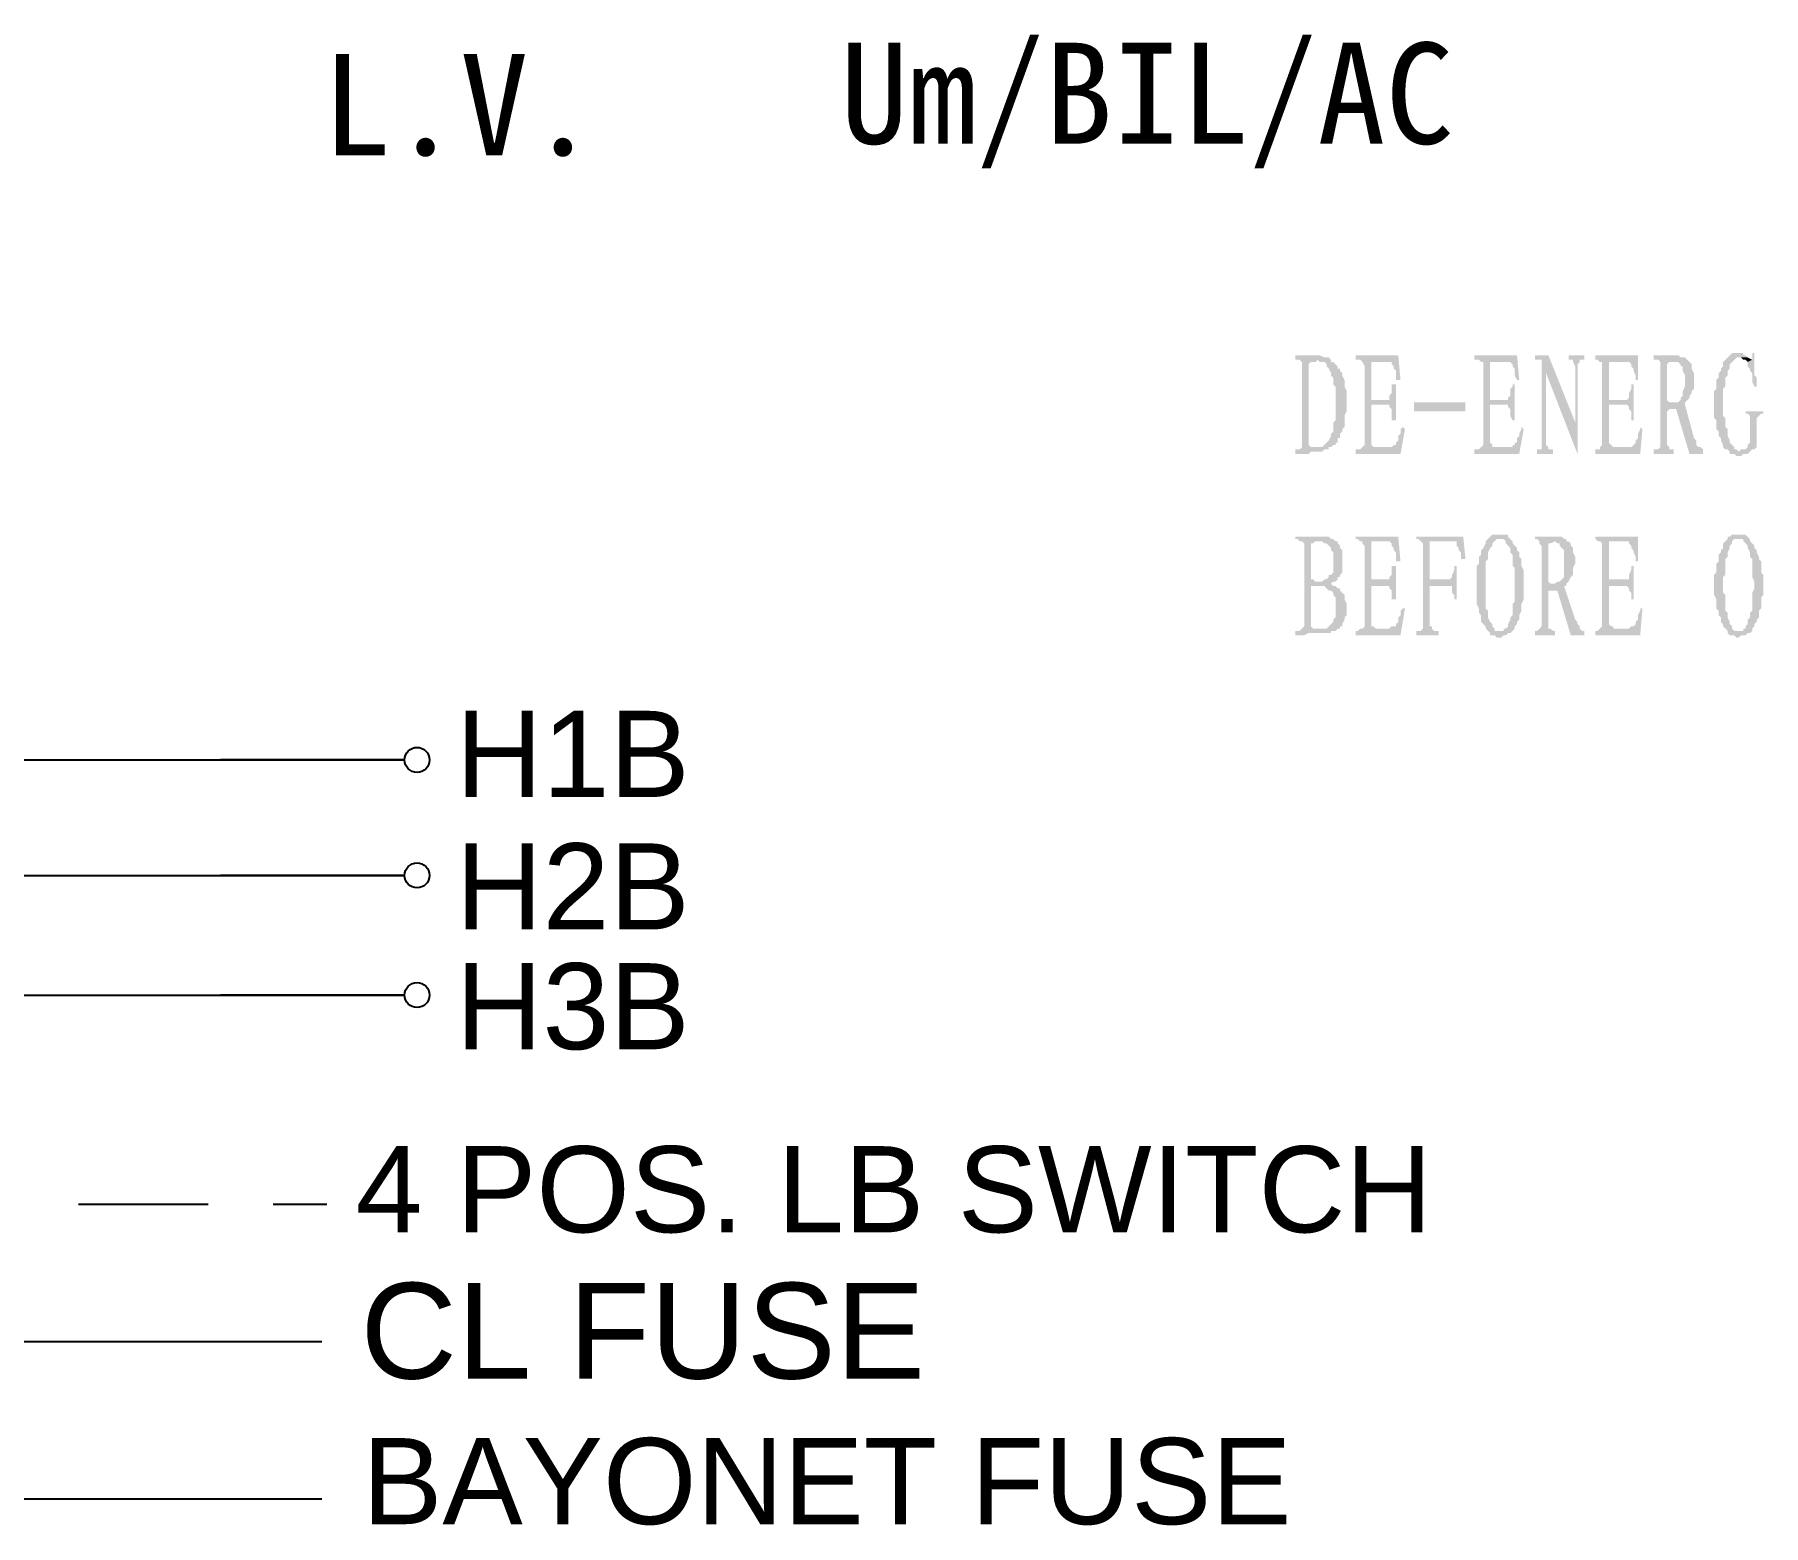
# Model space of a CAD drawing. Header units: millimetres. Extents: x 236326 to 245858, y -181683 to -175236.
# Drawn here: x 245750.83 to 245794.18, y -181303.84 to -181266.47 of the extents above; entities that cross this region are included whole.
import ezdxf
from ezdxf.enums import TextEntityAlignment as Align

# ---------------------------------------------------------------- set-up
doc = ezdxf.new("R2010")
doc.units = ezdxf.units.MM
doc.header["$LTSCALE"] = 13
doc.linetypes.add('DASHED', pattern=[0.75, 0.5, -0.25])
doc.layers.add('2', color=3, linetype='Continuous')
doc.layers.add('4虚线层', color=6, linetype='DASHED')
doc.layers.add('标注、文本', color=3, linetype='Continuous', lineweight=25)
doc.styles.add('Note Text (ANSI)', font='arial.ttf')
doc.styles.add('PDF FangSong', font='simfang.ttf')

msp = doc.modelspace()

# ---------------------------------------------------------------- hatches: boundary and pattern name
at = {"layer": '2', "linetype": 'Continuous', "transparency": 33554559}
for points in [[(245782.942, -181274.505), (245782.436, -181274.505), (245782.436, -181274.618), (245782.493, -181274.618), (245782.549, -181274.618), (245782.605, -181274.674), (245782.605, -181274.73), (245782.605, -181276.752), (245782.605, -181276.808), (245782.549, -181276.864), (245782.436, -181276.864), (245782.436, -181276.977), (245782.549, -181276.977), (245782.605, -181276.977), (245782.717, -181276.977), (245782.773, -181276.977), (245782.83, -181276.92), (245782.886, -181276.92), (245782.998, -181276.92), (245783.054, -181276.92), (245783.11, -181276.92), (245783.167, -181276.864), (245783.223, -181276.864), (245783.279, -181276.864), (245782.998, -181276.808), (245782.942, -181276.808), (245782.886, -181276.808), (245782.83, -181276.808), (245782.773, -181276.752), (245782.773, -181274.73), (245782.83, -181274.674), (245782.886, -181274.674), (245782.942, -181274.674), (245782.998, -181274.618), (245783.335, -181274.618), (245783.279, -181274.561), (245783.223, -181274.561), (245783.167, -181274.561), (245783.054, -181274.505), (245782.998, -181274.505)], [(245783.335, -181274.618), (245782.998, -181274.618), (245783.054, -181274.674), (245783.11, -181274.674), (245783.167, -181274.674), (245783.223, -181274.73), (245783.223, -181274.786), (245783.279, -181274.842), (245783.335, -181274.955), (245783.335, -181275.011), (245783.391, -181275.067), (245783.391, -181275.123), (245783.391, -181275.179), (245783.391, -181275.235), (245783.447, -181275.292), (245783.447, -181275.404), (245783.447, -181275.46), (245783.447, -181275.572), (245783.447, -181275.629), (245783.447, -181275.741), (245783.447, -181275.797), (245783.447, -181275.909), (245783.447, -181275.966), (245783.447, -181276.078), (245783.447, -181276.134), (245783.391, -181276.19), (245783.391, -181276.303), (245783.391, -181276.359), (245783.391, -181276.415), (245783.335, -181276.471), (245783.335, -181276.527), (245783.279, -181276.64), (245783.223, -181276.696), (245783.167, -181276.752), (245783.11, -181276.808), (245783.054, -181276.808), (245782.998, -181276.808), (245783.279, -181276.864), (245783.279, -181276.808), (245783.335, -181276.808), (245783.391, -181276.752), (245783.447, -181276.752), (245783.447, -181276.696), (245783.504, -181276.696), (245783.504, -181276.64), (245783.504, -181276.583), (245783.56, -181276.583), (245783.56, -181276.527), (245783.56, -181276.471), (245783.616, -181276.415), (245783.616, -181276.359), (245783.672, -181276.303), (245783.672, -181276.246), (245783.672, -181276.134), (245783.672, -181276.078), (245783.672, -181276.022), (245783.728, -181275.909), (245783.728, -181275.853), (245783.728, -181275.741), (245783.728, -181275.685), (245783.728, -181275.629), (245783.728, -181275.572), (245783.728, -181275.46), (245783.728, -181275.404), (245783.672, -181275.292), (245783.672, -181275.235), (245783.672, -181275.179), (245783.672, -181275.123), (245783.616, -181275.011), (245783.616, -181274.955), (245783.56, -181274.898), (245783.56, -181274.842), (245783.504, -181274.842), (245783.504, -181274.786), (245783.447, -181274.73), (245783.391, -181274.674), (245783.335, -181274.674)], [(245785.02, -181274.505), (245783.953, -181274.505), (245783.953, -181274.618), (245784.009, -181274.618), (245784.065, -181274.618), (245784.121, -181274.674), (245784.795, -181274.674), (245784.852, -181274.674), (245784.852, -181274.73), (245784.908, -181274.786), (245784.908, -181274.842), (245784.964, -181274.898), (245784.964, -181275.011), (245784.964, -181275.123), (245785.076, -181275.123)], [(245784.121, -181274.674), (245784.178, -181274.786), (245784.178, -181276.752), (245784.121, -181276.808), (245784.065, -181276.864), (245784.515, -181276.808), (245784.458, -181276.808), (245784.402, -181276.808), (245784.346, -181276.752), (245784.346, -181276.696), (245784.346, -181275.741), (245784.739, -181275.741), (245784.346, -181275.629), (245784.346, -181274.674), (245784.795, -181274.674)], [(245787.997, -181274.505), (245786.93, -181274.505), (245786.93, -181274.618), (245786.986, -181274.618), (245787.042, -181274.618), (245787.098, -181274.674), (245787.828, -181274.674), (245787.885, -181274.73), (245787.885, -181274.786), (245787.941, -181274.842), (245787.941, -181274.898), (245787.941, -181275.011), (245787.997, -181275.123), (245788.053, -181275.123)], [(245787.098, -181274.674), (245787.154, -181274.674), (245787.154, -181274.786), (245787.154, -181276.752), (245787.098, -181276.808), (245787.042, -181276.864), (245787.491, -181276.808), (245787.435, -181276.808), (245787.379, -181276.808), (245787.379, -181276.752), (245787.323, -181276.696), (245787.323, -181275.741), (245787.772, -181275.741), (245787.323, -181275.629), (245787.323, -181274.674), (245787.828, -181274.674)], [(245788.783, -181274.505), (245788.446, -181274.505), (245788.446, -181274.618), (245788.502, -181274.618), (245788.559, -181274.618), (245788.615, -181274.618), (245788.615, -181274.786), (245788.727, -181274.955), (245789.513, -181276.977), (245789.457, -181276.19)], [(245789.682, -181274.505), (245789.289, -181274.505), (245789.289, -181274.618), (245789.345, -181274.618), (245789.401, -181274.618), (245789.401, -181274.674), (245789.457, -181274.786), (245789.457, -181276.19), (245789.514, -181276.977), (245789.514, -181274.73), (245789.57, -181274.674), (245789.57, -181274.618), (245789.626, -181274.618), (245789.682, -181274.618)], [(245791.03, -181274.505), (245789.963, -181274.505), (245789.963, -181274.618), (245790.019, -181274.618), (245790.075, -181274.674), (245790.805, -181274.674), (245790.861, -181274.73), (245790.861, -181274.786), (245790.918, -181274.842), (245790.918, -181274.898), (245790.974, -181275.011), (245790.974, -181275.123), (245791.03, -181275.123)], [(245790.075, -181274.674), (245790.131, -181274.674), (245790.131, -181274.786), (245790.131, -181276.752), (245790.075, -181276.808), (245790.075, -181276.864), (245790.524, -181276.808), (245790.412, -181276.808), (245790.356, -181276.752), (245790.3, -181276.696), (245790.3, -181275.741), (245790.749, -181275.741), (245790.3, -181275.629), (245790.3, -181274.674), (245790.805, -181274.674)], [(245791.985, -181274.505), (245791.423, -181274.505), (245791.423, -181274.618), (245791.479, -181274.618), (245791.536, -181274.618), (245791.592, -181274.674), (245791.592, -181274.73), (245791.592, -181276.752), (245791.592, -181276.808), (245791.536, -181276.864), (245791.423, -181276.864), (245791.423, -181276.977), (245791.929, -181276.977), (245791.929, -181276.864), (245791.873, -181276.864), (245791.816, -181276.864), (245791.816, -181276.808), (245791.76, -181276.752), (245791.76, -181275.909), (245791.816, -181275.853), (245791.873, -181275.853), (245791.929, -181275.853), (245791.985, -181275.853), (245792.21, -181275.741), (245791.929, -181275.685), (245791.873, -181275.685), (245791.816, -181275.685), (245791.76, -181275.629), (245791.76, -181274.73), (245791.816, -181274.674), (245791.873, -181274.674), (245791.929, -181274.674), (245792.322, -181274.674), (245792.266, -181274.618), (245792.21, -181274.561), (245792.153, -181274.561), (245792.097, -181274.561), (245792.041, -181274.505)], [(245792.322, -181274.674), (245791.929, -181274.674), (245791.985, -181274.674), (245792.041, -181274.674), (245792.097, -181274.73), (245792.097, -181274.786), (245792.153, -181274.786), (245792.153, -181274.842), (245792.153, -181274.898), (245792.209, -181275.011), (245792.209, -181275.067), (245792.209, -181275.179), (245792.209, -181275.235), (245792.209, -181275.292), (245792.153, -181275.404), (245792.153, -181275.46), (245792.153, -181275.516), (245792.097, -181275.572), (245792.097, -181275.629), (245792.041, -181275.685), (245791.985, -181275.685), (245791.929, -181275.685), (245792.209, -181275.741), (245792.209, -181275.685), (245792.266, -181275.629), (245792.322, -181275.572), (245792.322, -181275.516), (245792.378, -181275.46), (245792.378, -181275.404), (245792.434, -181275.348), (245792.434, -181275.292), (245792.434, -181275.179), (245792.434, -181275.123), (245792.434, -181275.011), (245792.434, -181274.955), (245792.378, -181274.842), (245792.378, -181274.786), (245792.378, -181274.73)], [(245793.557, -181274.449), (245793.501, -181274.449), (245793.389, -181274.449), (245793.333, -181274.505), (245793.277, -181274.561), (245793.22, -181274.618), (245793.164, -181274.674), (245793.164, -181274.786), (245793.108, -181274.842), (245793.108, -181274.898), (245793.052, -181274.955), (245793.052, -181275.011), (245793.052, -181275.067), (245792.996, -181275.123), (245792.996, -181275.179), (245792.996, -181275.235), (245792.996, -181275.348), (245792.94, -181275.404), (245792.94, -181275.46), (245792.94, -181275.572), (245792.94, -181275.629), (245792.94, -181275.741), (245792.94, -181275.797), (245792.94, -181275.909), (245792.94, -181275.966), (245792.94, -181276.078), (245792.996, -181276.134), (245792.996, -181276.19), (245792.996, -181276.303), (245792.996, -181276.359), (245793.052, -181276.415), (245793.052, -181276.471), (245793.052, -181276.527), (245793.108, -181276.583), (245793.108, -181276.64), (245793.164, -181276.752), (245793.164, -181276.808), (245793.22, -181276.864), (245793.277, -181276.864), (245793.333, -181276.92), (245793.333, -181276.977), (245793.389, -181276.977), (245793.445, -181276.977), (245793.501, -181277.033), (245793.557, -181277.033), (245793.614, -181277.033), (245793.67, -181276.977), (245793.726, -181276.977), (245793.782, -181276.977), (245793.838, -181276.92), (245793.557, -181276.92), (245793.501, -181276.864), (245793.445, -181276.864), (245793.445, -181276.808), (245793.389, -181276.752), (245793.333, -181276.696), (245793.333, -181276.64), (245793.277, -181276.527), (245793.277, -181276.415), (245793.277, -181276.359), (245793.22, -181276.303), (245793.22, -181276.246), (245793.22, -181276.19), (245793.22, -181276.078), (245793.164, -181276.022), (245793.164, -181275.966), (245793.164, -181275.853), (245793.164, -181275.797), (245793.164, -181275.685), (245793.164, -181275.629), (245793.164, -181275.516), (245793.164, -181275.46), (245793.164, -181275.348), (245793.22, -181275.292), (245793.22, -181275.235), (245793.22, -181275.123), (245793.22, -181275.067), (245793.277, -181275.011), (245793.277, -181274.955), (245793.277, -181274.898), (245793.333, -181274.842), (245793.333, -181274.73), (245793.389, -181274.674), (245793.445, -181274.618), (245793.501, -181274.561), (245793.557, -181274.561), (245793.782, -181274.561), (245793.726, -181274.505), (245793.67, -181274.505), (245793.67, -181274.449), (245793.614, -181274.449)], [(245793.782, -181274.561), (245793.557, -181274.561), (245793.614, -181274.561), (245793.67, -181274.618), (245793.726, -181274.618), (245793.782, -181274.674), (245793.894, -181274.618)], [(245793.951, -181274.449), (245793.894, -181274.449), (245793.894, -181274.505), (245793.894, -181274.618), (245793.782, -181274.674), (245793.782, -181274.73), (245793.782, -181274.786), (245793.838, -181274.842), (245793.838, -181274.898), (245793.894, -181274.955), (245793.894, -181275.067), (245793.894, -181275.179), (245793.951, -181275.292), (245794.007, -181275.292), (245794.007, -181275.235), (245794.007, -181275.123), (245794.007, -181275.067), (245793.951, -181275.011), (245793.951, -181274.898), (245793.951, -181274.842), (245793.951, -181274.786), (245793.951, -181274.73), (245793.951, -181274.674), (245793.951, -181274.618), (245793.951, -181274.505)], [(245788.615, -181274.786), (245788.615, -181276.752), (245788.615, -181276.808), (245788.615, -181276.864), (245788.559, -181276.864), (245788.502, -181276.864), (245788.502, -181276.977), (245788.896, -181276.977), (245788.896, -181276.864), (245788.839, -181276.864), (245788.783, -181276.864), (245788.783, -181276.808), (245788.727, -181276.752), (245788.727, -181274.955)], [(245784.964, -181275.235), (245784.852, -181275.235), (245784.852, -181275.292), (245784.852, -181275.348), (245784.852, -181275.46), (245784.796, -181275.516), (245784.796, -181275.572), (245784.796, -181275.629), (245784.346, -181275.629), (245784.739, -181275.741), (245784.796, -181275.741), (245784.796, -181275.797), (245784.852, -181275.853), (245784.852, -181275.909), (245784.852, -181276.022), (245784.852, -181276.134), (245784.964, -181276.134)], [(245787.941, -181275.235), (245787.885, -181275.235), (245787.885, -181275.292), (245787.828, -181275.348), (245787.828, -181275.46), (245787.828, -181275.516), (245787.772, -181275.572), (245787.772, -181275.629), (245787.323, -181275.629), (245787.772, -181275.741), (245787.772, -181275.797), (245787.828, -181275.853), (245787.828, -181275.909), (245787.828, -181276.022), (245787.885, -181276.134), (245787.941, -181276.134)], [(245790.918, -181275.235), (245790.861, -181275.235), (245790.861, -181275.292), (245790.861, -181275.348), (245790.805, -181275.46), (245790.805, -181275.516), (245790.805, -181275.572), (245790.749, -181275.629), (245790.3, -181275.629), (245790.749, -181275.741), (245790.805, -181275.797), (245790.805, -181275.853), (245790.861, -181275.909), (245790.861, -181276.022), (245790.861, -181276.134), (245790.918, -181276.134)], [(245785.413, -181275.685), (245786.705, -181275.685), (245786.705, -181275.909), (245785.413, -181275.909)], [(245792.209, -181275.741), (245791.985, -181275.853), (245792.322, -181276.977), (245792.659, -181276.977), (245792.659, -181276.864), (245792.603, -181276.808), (245792.546, -181276.808), (245792.49, -181276.752), (245792.49, -181276.64), (245792.434, -181276.583)], [(245794.175, -181275.909), (245793.726, -181275.909), (245793.726, -181275.966), (245793.782, -181275.966), (245793.838, -181276.022), (245793.838, -181276.078), (245793.838, -181276.19), (245793.838, -181276.303), (245793.838, -181276.415), (245793.838, -181276.471), (245793.838, -181276.583), (245793.838, -181276.64), (245793.838, -181276.696), (245793.782, -181276.752), (245793.782, -181276.808), (245793.726, -181276.864), (245793.67, -181276.864), (245793.614, -181276.864), (245793.557, -181276.92), (245793.838, -181276.92), (245793.894, -181276.864), (245793.951, -181276.864), (245794.007, -181276.808), (245794.007, -181276.752), (245794.007, -181276.134), (245794.007, -181276.078), (245794.063, -181276.022), (245794.119, -181275.966), (245794.175, -181275.966)], [(245785.132, -181276.303), (245785.076, -181276.359), (245785.076, -181276.471), (245785.02, -181276.527), (245785.02, -181276.583), (245785.02, -181276.64), (245784.964, -181276.696), (245784.964, -181276.752), (245784.908, -181276.752), (245784.852, -181276.808), (245784.795, -181276.808), (245784.739, -181276.808), (245784.683, -181276.808), (245784.627, -181276.808), (245784.515, -181276.808), (245784.065, -181276.864), (245784.009, -181276.864), (245783.953, -181276.864), (245783.953, -181276.977), (245785.076, -181276.977), (245785.189, -181276.359)], [(245788.109, -181276.303), (245788.109, -181276.359), (245788.053, -181276.471), (245788.053, -181276.527), (245787.997, -181276.583), (245787.997, -181276.64), (245787.997, -181276.696), (245787.941, -181276.696), (245787.941, -181276.752), (245787.885, -181276.752), (245787.885, -181276.808), (245787.828, -181276.808), (245787.772, -181276.808), (245787.66, -181276.808), (245787.604, -181276.808), (245787.491, -181276.808), (245787.042, -181276.864), (245786.986, -181276.864), (245786.93, -181276.864), (245786.93, -181276.977), (245788.053, -181276.977), (245788.165, -181276.359)], [(245791.086, -181276.303), (245791.086, -181276.359), (245791.03, -181276.471), (245791.03, -181276.527), (245791.03, -181276.583), (245790.974, -181276.64), (245790.974, -181276.696), (245790.918, -181276.752), (245790.861, -181276.808), (245790.805, -181276.808), (245790.749, -181276.808), (245790.693, -181276.808), (245790.581, -181276.808), (245790.524, -181276.808), (245790.075, -181276.864), (245790.019, -181276.864), (245789.963, -181276.864), (245789.963, -181276.977), (245791.086, -181276.977), (245791.142, -181276.359)], [(245782.998, -181279.055), (245782.436, -181279.055), (245782.436, -181279.111), (245782.493, -181279.111), (245782.549, -181279.167), (245782.605, -181279.167), (245782.661, -181279.223), (245782.661, -181281.301), (245782.605, -181281.358), (245782.942, -181281.358), (245782.886, -181281.358), (245782.83, -181281.301), (245782.83, -181280.29), (245782.886, -181280.29), (245782.942, -181280.29), (245783.054, -181280.29), (245783.391, -181280.29), (245783.335, -181280.234), (245783.279, -181280.234), (245783.335, -181280.234), (245783.391, -181280.178), (245782.998, -181280.178), (245782.942, -181280.178), (245782.886, -181280.122), (245782.83, -181280.122), (245782.83, -181279.223), (245782.886, -181279.223), (245782.942, -181279.167), (245782.998, -181279.167), (245783.054, -181279.167), (245783.447, -181279.167), (245783.391, -181279.111), (245783.335, -181279.111), (245783.279, -181279.055), (245783.223, -181279.055), (245783.167, -181279.055), (245783.11, -181279.055)], [(245785.02, -181279.055), (245783.953, -181279.055), (245783.953, -181279.111), (245784.009, -181279.111), (245784.065, -181279.167), (245784.121, -181279.167), (245784.795, -181279.167), (245784.852, -181279.223), (245784.852, -181279.279), (245784.908, -181279.336), (245784.908, -181279.392), (245784.964, -181279.448), (245784.964, -181279.56), (245784.964, -181279.673), (245785.076, -181279.673)], [(245786.649, -181279.055), (245785.469, -181279.055), (245785.469, -181279.111), (245785.526, -181279.111), (245785.582, -181279.167), (245786.48, -181279.167), (245786.48, -181279.223), (245786.48, -181279.279), (245786.537, -181279.336), (245786.537, -181279.392), (245786.593, -181279.448), (245786.593, -181279.56), (245786.593, -181279.616), (245786.705, -181279.616)], [(245787.604, -181278.999), (245787.548, -181278.999), (245787.491, -181278.999), (245787.435, -181278.999), (245787.379, -181278.999), (245787.323, -181279.055), (245787.267, -181279.111), (245787.211, -181279.167), (245787.211, -181279.223), (245787.154, -181279.336), (245787.098, -181279.392), (245787.098, -181279.448), (245787.098, -181279.504), (245787.042, -181279.56), (245787.042, -181279.673), (245787.042, -181279.729), (245786.986, -181279.785), (245786.986, -181279.841), (245786.986, -181279.953), (245786.986, -181280.01), (245786.986, -181280.122), (245786.986, -181280.178), (245786.986, -181280.234), (245786.986, -181280.29), (245786.986, -181280.403), (245786.986, -181280.459), (245786.986, -181280.515), (245786.986, -181280.627), (245786.986, -181280.684), (245786.986, -181280.74), (245787.042, -181280.852), (245787.042, -181280.908), (245787.042, -181280.964), (245787.098, -181281.021), (245787.098, -181281.077), (245787.098, -181281.189), (245787.154, -181281.245), (245787.211, -181281.301), (245787.211, -181281.358), (245787.267, -181281.414), (245787.604, -181281.414), (245787.548, -181281.414), (245787.491, -181281.414), (245787.435, -181281.414), (245787.435, -181281.358), (245787.379, -181281.301), (245787.379, -181281.245), (245787.323, -181281.189), (245787.267, -181281.077), (245787.267, -181281.021), (245787.267, -181280.964), (245787.267, -181280.908), (245787.211, -181280.852), (245787.211, -181280.74), (245787.211, -181280.684), (245787.211, -181280.627), (245787.211, -181280.515), (245787.211, -181280.459), (245787.211, -181280.347), (245787.211, -181280.234), (245787.211, -181280.122), (245787.211, -181280.066), (245787.211, -181280.01), (245787.211, -181279.897), (245787.211, -181279.841), (245787.211, -181279.729), (245787.211, -181279.673), (245787.267, -181279.616), (245787.267, -181279.56), (245787.267, -181279.504), (245787.267, -181279.448), (245787.323, -181279.336), (245787.379, -181279.279), (245787.379, -181279.223), (245787.435, -181279.167), (245787.491, -181279.111), (245787.548, -181279.111), (245787.828, -181279.111), (245787.772, -181279.055), (245787.772, -181278.999), (245787.716, -181278.999), (245787.66, -181278.999)], [(245788.952, -181279.055), (245788.446, -181279.055), (245788.446, -181279.111), (245788.502, -181279.111), (245788.559, -181279.167), (245788.559, -181279.223), (245788.615, -181279.279), (245788.615, -181281.301), (245788.559, -181281.358), (245788.502, -181281.414), (245788.446, -181281.414), (245788.446, -181281.526), (245788.952, -181281.526), (245788.952, -181281.414), (245788.896, -181281.414), (245788.839, -181281.358), (245788.783, -181281.358), (245788.783, -181281.245), (245788.783, -181280.459), (245788.783, -181280.403), (245788.839, -181280.403), (245788.896, -181280.403), (245789.008, -181280.403), (245789.176, -181280.29), (245789.233, -181280.29), (245788.896, -181280.234), (245788.839, -181280.234), (245788.783, -181280.178), (245788.783, -181280.122), (245788.783, -181279.279), (245788.783, -181279.223), (245788.839, -181279.223), (245788.952, -181279.167), (245789.289, -181279.167), (245789.233, -181279.167), (245789.233, -181279.111), (245789.176, -181279.111), (245789.12, -181279.055), (245789.008, -181279.055)], [(245791.03, -181279.055), (245789.963, -181279.055), (245789.963, -181279.111), (245790.019, -181279.167), (245790.075, -181279.167), (245790.805, -181279.167), (245790.805, -181279.223), (245790.861, -181279.279), (245790.861, -181279.336), (245790.918, -181279.392), (245790.918, -181279.448), (245790.974, -181279.56), (245790.974, -181279.673), (245791.03, -181279.673)], [(245793.557, -181278.999), (245793.501, -181278.999), (245793.445, -181278.999), (245793.389, -181278.999), (245793.333, -181279.055), (245793.277, -181279.055), (245793.277, -181279.111), (245793.22, -181279.167), (245793.164, -181279.223), (245793.164, -181279.336), (245793.108, -181279.392), (245793.108, -181279.448), (245793.052, -181279.504), (245793.052, -181279.56), (245793.052, -181279.673), (245792.996, -181279.729), (245792.996, -181279.785), (245792.996, -181279.841), (245792.996, -181279.953), (245792.94, -181280.01), (245792.94, -181280.122), (245792.94, -181280.178), (245792.94, -181280.234), (245792.94, -181280.29), (245792.94, -181280.403), (245792.94, -181280.459), (245792.94, -181280.515), (245792.996, -181280.627), (245792.996, -181280.684), (245792.996, -181280.74), (245792.996, -181280.852), (245793.052, -181280.908), (245793.052, -181280.964), (245793.052, -181281.021), (245793.108, -181281.077), (245793.108, -181281.189), (245793.164, -181281.245), (245793.164, -181281.301), (245793.22, -181281.358), (245793.277, -181281.414), (245793.557, -181281.414), (245793.501, -181281.414), (245793.445, -181281.414), (245793.389, -181281.358), (245793.389, -181281.301), (245793.333, -181281.245), (245793.333, -181281.189), (245793.277, -181281.077), (245793.277, -181281.021), (245793.277, -181280.964), (245793.22, -181280.908), (245793.22, -181280.852), (245793.22, -181280.74), (245793.22, -181280.684), (245793.22, -181280.627), (245793.22, -181280.515), (245793.164, -181280.459), (245793.164, -181280.347), (245793.164, -181280.234), (245793.164, -181280.122), (245793.164, -181280.066), (245793.22, -181280.01), (245793.22, -181279.897), (245793.22, -181279.841), (245793.22, -181279.729), (245793.22, -181279.673), (245793.22, -181279.616), (245793.277, -181279.56), (245793.277, -181279.504), (245793.277, -181279.448), (245793.333, -181279.336), (245793.333, -181279.279), (245793.389, -181279.223), (245793.389, -181279.167), (245793.445, -181279.111), (245793.501, -181279.111), (245793.557, -181279.111), (245793.838, -181279.111), (245793.782, -181279.055), (245793.726, -181278.999), (245793.67, -181278.999), (245793.614, -181278.999)], [(245783.448, -181279.167), (245783.054, -181279.167), (245783.111, -181279.167), (245783.167, -181279.223), (245783.223, -181279.223), (245783.279, -181279.279), (245783.335, -181279.336), (245783.335, -181279.392), (245783.391, -181279.448), (245783.391, -181279.504), (245783.391, -181279.56), (245783.391, -181279.673), (245783.391, -181279.785), (245783.391, -181279.841), (245783.391, -181279.953), (245783.335, -181280.01), (245783.279, -181280.01), (245783.279, -181280.066), (245783.223, -181280.122), (245783.167, -181280.122), (245783.111, -181280.178), (245783.054, -181280.178), (245782.998, -181280.178), (245783.391, -181280.178), (245783.448, -181280.178), (245783.504, -181280.122), (245783.504, -181280.066), (245783.56, -181280.066), (245783.56, -181280.01), (245783.616, -181279.953), (245783.616, -181279.897), (245783.616, -181279.841), (245783.616, -181279.729), (245783.616, -181279.673), (245783.616, -181279.56), (245783.616, -181279.504), (245783.616, -181279.392), (245783.56, -181279.336), (245783.56, -181279.279), (245783.504, -181279.223), (245783.504, -181279.167)], [(245784.121, -181279.167), (245784.121, -181279.223), (245784.178, -181279.279), (245784.178, -181281.245), (245784.178, -181281.301), (245784.121, -181281.358), (245784.065, -181281.358), (245784.515, -181281.358), (245784.458, -181281.358), (245784.402, -181281.301), (245784.346, -181281.301), (245784.346, -181281.245), (245784.346, -181280.29), (245784.739, -181280.29), (245784.346, -181280.122), (245784.346, -181279.167), (245784.795, -181279.167)], [(245785.582, -181279.167), (245785.638, -181279.223), (245785.638, -181279.336), (245785.638, -181281.358), (245785.582, -181281.414), (245785.526, -181281.414), (245785.47, -181281.414), (245785.47, -181281.526), (245786.031, -181281.526), (245786.031, -181281.414), (245785.919, -181281.414), (245785.863, -181281.358), (245785.863, -181281.301), (245785.807, -181281.301), (245785.807, -181280.29), (245786.312, -181280.29), (245785.807, -181280.122), (245785.807, -181279.167), (245786.481, -181279.167)], [(245787.828, -181279.111), (245787.548, -181279.111), (245787.604, -181279.111), (245787.66, -181279.111), (245787.716, -181279.167), (245787.716, -181279.223), (245787.772, -181279.279), (245787.828, -181279.336), (245787.828, -181279.448), (245787.885, -181279.504), (245787.885, -181279.56), (245787.885, -181279.616), (245787.885, -181279.729), (245787.885, -181279.785), (245787.941, -181279.841), (245787.941, -181279.953), (245787.941, -181280.01), (245787.941, -181280.066), (245787.941, -181280.178), (245787.941, -181280.234), (245787.941, -181280.347), (245787.941, -181280.459), (245787.941, -181280.515), (245787.941, -181280.627), (245787.941, -181280.684), (245787.885, -181280.74), (245787.885, -181280.796), (245787.885, -181280.908), (245787.885, -181280.964), (245787.885, -181281.021), (245787.828, -181281.077), (245787.828, -181281.133), (245787.772, -181281.245), (245787.772, -181281.301), (245787.716, -181281.358), (245787.66, -181281.358), (245787.66, -181281.414), (245787.604, -181281.414), (245787.267, -181281.414), (245787.323, -181281.47), (245787.323, -181281.526), (245787.379, -181281.526), (245787.435, -181281.526), (245787.491, -181281.582), (245787.548, -181281.582), (245787.604, -181281.582), (245787.66, -181281.526), (245787.716, -181281.526), (245787.772, -181281.47), (245787.828, -181281.47), (245787.885, -181281.414), (245787.941, -181281.358), (245787.941, -181281.301), (245787.997, -181281.245), (245787.997, -181281.189), (245788.053, -181281.133), (245788.053, -181281.077), (245788.053, -181281.021), (245788.109, -181280.908), (245788.109, -181280.852), (245788.109, -181280.796), (245788.109, -181280.74), (245788.165, -181280.627), (245788.165, -181280.571), (245788.165, -181280.515), (245788.165, -181280.403), (245788.165, -181280.347), (245788.165, -181280.234), (245788.165, -181280.178), (245788.165, -181280.122), (245788.165, -181280.01), (245788.165, -181279.953), (245788.165, -181279.897), (245788.109, -181279.785), (245788.109, -181279.729), (245788.109, -181279.673), (245788.109, -181279.616), (245788.053, -181279.56), (245788.053, -181279.448), (245787.997, -181279.392), (245787.997, -181279.336), (245787.941, -181279.279), (245787.885, -181279.223), (245787.885, -181279.167)], [(245789.289, -181279.167), (245788.952, -181279.167), (245789.008, -181279.223), (245789.064, -181279.223), (245789.064, -181279.279), (245789.12, -181279.336), (245789.176, -181279.392), (245789.176, -181279.448), (245789.176, -181279.504), (245789.176, -181279.616), (245789.176, -181279.729), (245789.176, -181279.785), (245789.176, -181279.841), (245789.176, -181279.953), (245789.176, -181280.01), (245789.176, -181280.066), (245789.12, -181280.122), (245789.064, -181280.178), (245789.008, -181280.178), (245788.952, -181280.234), (245788.896, -181280.234), (245789.233, -181280.29), (245789.233, -181280.234), (245789.289, -181280.178), (245789.345, -181280.066), (245789.401, -181280.01), (245789.401, -181279.953), (245789.401, -181279.897), (245789.401, -181279.841), (245789.457, -181279.729), (245789.457, -181279.673), (245789.457, -181279.616), (245789.457, -181279.56), (245789.401, -181279.448), (245789.401, -181279.392), (245789.401, -181279.336), (245789.345, -181279.279), (245789.345, -181279.223)], [(245790.075, -181279.167), (245790.131, -181279.223), (245790.131, -181279.279), (245790.131, -181281.245), (245790.131, -181281.301), (245790.075, -181281.358), (245790.524, -181281.358), (245790.412, -181281.358), (245790.412, -181281.301), (245790.356, -181281.301), (245790.3, -181281.245), (245790.3, -181280.29), (245790.749, -181280.29), (245790.3, -181280.122), (245790.3, -181279.167), (245790.805, -181279.167)], [(245793.838, -181279.111), (245793.557, -181279.111), (245793.614, -181279.111), (245793.67, -181279.111), (245793.67, -181279.167), (245793.726, -181279.223), (245793.782, -181279.279), (245793.782, -181279.336), (245793.838, -181279.448), (245793.838, -181279.504), (245793.838, -181279.56), (245793.894, -181279.616), (245793.894, -181279.729), (245793.894, -181279.785), (245793.894, -181279.841), (245793.894, -181279.953), (245793.894, -181280.01), (245793.894, -181280.066), (245793.951, -181280.178), (245793.951, -181280.234), (245793.951, -181280.347), (245793.894, -181280.459), (245793.894, -181280.515), (245793.894, -181280.627), (245793.894, -181280.684), (245793.894, -181280.74), (245793.894, -181280.796), (245793.894, -181280.908), (245793.838, -181280.964), (245793.838, -181281.021), (245793.838, -181281.077), (245793.782, -181281.133), (245793.782, -181281.245), (245793.726, -181281.301), (245793.726, -181281.358), (245793.67, -181281.358), (245793.67, -181281.414), (245793.614, -181281.414), (245793.557, -181281.414), (245793.277, -181281.414), (245793.277, -181281.47), (245793.333, -181281.526), (245793.389, -181281.526), (245793.445, -181281.526), (245793.501, -181281.582), (245793.557, -181281.582), (245793.614, -181281.526), (245793.67, -181281.526), (245793.726, -181281.526), (245793.782, -181281.47), (245793.838, -181281.47), (245793.894, -181281.414), (245793.894, -181281.358), (245793.951, -181281.301), (245793.951, -181281.245), (245794.007, -181281.189), (245794.007, -181281.133), (245794.063, -181281.077), (245794.063, -181281.021), (245794.063, -181280.908), (245794.119, -181280.852), (245794.119, -181280.796), (245794.119, -181280.74), (245794.119, -181280.627), (245794.119, -181280.571), (245794.175, -181280.515), (245794.175, -181280.403), (245794.175, -181280.347), (245794.175, -181280.234), (245794.175, -181280.178), (245794.175, -181280.122), (245794.175, -181280.01), (245794.119, -181279.953), (245794.119, -181279.897), (245794.119, -181279.785), (245794.119, -181279.729), (245794.119, -181279.673), (245794.063, -181279.616), (245794.063, -181279.56), (245794.007, -181279.448), (245794.007, -181279.392), (245793.951, -181279.336), (245793.951, -181279.279), (245793.894, -181279.223), (245793.838, -181279.167)], [(245784.964, -181279.785), (245784.852, -181279.785), (245784.852, -181279.897), (245784.852, -181280.01), (245784.796, -181280.066), (245784.796, -181280.122), (245784.346, -181280.122), (245784.739, -181280.29), (245784.796, -181280.29), (245784.796, -181280.347), (245784.852, -181280.403), (245784.852, -181280.459), (245784.852, -181280.571), (245784.852, -181280.627), (245784.964, -181280.627)], [(245786.48, -181279.785), (245786.424, -181279.785), (245786.424, -181279.897), (245786.368, -181280.01), (245786.368, -181280.066), (245786.312, -181280.122), (245785.806, -181280.122), (245786.312, -181280.29), (245786.368, -181280.29), (245786.368, -181280.347), (245786.368, -181280.459), (245786.424, -181280.515), (245786.424, -181280.627), (245786.48, -181280.627)], [(245790.918, -181279.785), (245790.861, -181279.785), (245790.861, -181279.897), (245790.805, -181280.01), (245790.805, -181280.066), (245790.805, -181280.122), (245790.749, -181280.122), (245790.3, -181280.122), (245790.749, -181280.29), (245790.805, -181280.347), (245790.805, -181280.403), (245790.861, -181280.459), (245790.861, -181280.571), (245790.861, -181280.627), (245790.918, -181280.627)], [(245783.391, -181280.29), (245783.054, -181280.29), (245783.11, -181280.29), (245783.167, -181280.29), (245783.223, -181280.347), (245783.279, -181280.403), (245783.335, -181280.403), (245783.391, -181280.459), (245783.391, -181280.515), (245783.447, -181280.571), (245783.447, -181280.684), (245783.447, -181280.74), (245783.447, -181280.796), (245783.447, -181280.852), (245783.447, -181280.908), (245783.447, -181280.964), (245783.447, -181281.077), (245783.391, -181281.133), (245783.391, -181281.189), (245783.335, -181281.245), (245783.279, -181281.301), (245783.223, -181281.358), (245783.167, -181281.358), (245783.11, -181281.358), (245782.942, -181281.358), (245782.605, -181281.358), (245782.549, -181281.414), (245782.436, -181281.414), (245782.436, -181281.526), (245782.493, -181281.526), (245782.605, -181281.526), (245782.661, -181281.526), (245782.773, -181281.47), (245782.83, -181281.47), (245782.942, -181281.47), (245782.998, -181281.47), (245783.054, -181281.47), (245783.11, -181281.47), (245783.223, -181281.47), (245783.279, -181281.47), (245783.335, -181281.47), (245783.335, -181281.414), (245783.391, -181281.414), (245783.447, -181281.414), (245783.504, -181281.358), (245783.56, -181281.358), (245783.56, -181281.301), (245783.616, -181281.301), (245783.616, -181281.245), (245783.672, -181281.133), (245783.672, -181281.077), (245783.728, -181281.021), (245783.728, -181280.964), (245783.728, -181280.852), (245783.728, -181280.796), (245783.728, -181280.74), (245783.672, -181280.627), (245783.672, -181280.571), (245783.672, -181280.515), (245783.616, -181280.459), (245783.56, -181280.403), (245783.56, -181280.347), (245783.504, -181280.347), (245783.447, -181280.29)], [(245789.176, -181280.29), (245789.008, -181280.403), (245789.345, -181281.526), (245789.682, -181281.526), (245789.682, -181281.414), (245789.626, -181281.414), (245789.57, -181281.358), (245789.57, -181281.301), (245789.513, -181281.245), (245789.513, -181281.189), (245789.457, -181281.133)], [(245785.132, -181280.852), (245785.076, -181280.908), (245785.076, -181281.021), (245785.02, -181281.077), (245785.02, -181281.133), (245785.02, -181281.189), (245784.964, -181281.245), (245784.964, -181281.301), (245784.908, -181281.301), (245784.852, -181281.301), (245784.795, -181281.358), (245784.739, -181281.358), (245784.683, -181281.358), (245784.627, -181281.358), (245784.515, -181281.358), (245784.065, -181281.358), (245784.009, -181281.414), (245783.953, -181281.414), (245783.953, -181281.526), (245785.076, -181281.526), (245785.189, -181280.852)], [(245791.086, -181280.852), (245791.086, -181280.908), (245791.03, -181281.021), (245791.03, -181281.077), (245791.03, -181281.133), (245790.974, -181281.189), (245790.974, -181281.245), (245790.918, -181281.301), (245790.861, -181281.301), (245790.805, -181281.358), (245790.749, -181281.358), (245790.693, -181281.358), (245790.581, -181281.358), (245790.524, -181281.358), (245790.075, -181281.358), (245790.019, -181281.414), (245789.963, -181281.414), (245789.963, -181281.526), (245791.086, -181281.526), (245791.142, -181280.852)]]:
    msp.add_hatch(color=256, dxfattribs=at).paths.add_polyline_path(points)

# ---------------------------------------------------------------- linework, layer by layer
at = {"layer": '2', "linetype": 'Continuous'}
for p, q in [((245714.018, -181284.649), (245755.489, -181284.649)), ((245755.489, -181284.649), (245760.106, -181284.649)), ((245760.106, -181284.649), (245755.489, -181284.649)), ((245730.736, -181287.544), (245755.489, -181287.544)), ((245755.489, -181287.544), (245760.106, -181287.544)), ((245760.106, -181287.544), (245755.489, -181287.544)), ((245747.843, -181290.544), (245755.489, -181290.544)), ((245755.489, -181290.544), (245760.106, -181290.544)), ((245760.106, -181290.544), (245755.489, -181290.544))]:
    msp.add_line(p, q, dxfattribs=at)
at = {"layer": '2', "color": 3}
for p, q in [((245749.591, -181299.234), (245758.031, -181299.234)), ((245749.591, -181303.177), (245758.031, -181303.177))]:
    msp.add_line(p, q, dxfattribs=at)
at = {"layer": '4虚线层', "ltscale": 0.5}
msp.add_line((245708.057, -181295.789), (245758.16, -181295.789), dxfattribs=at)
at = {"layer": '标注、文本'}
for centre in [(245760.419, -181284.649), (245760.419, -181287.544), (245760.419, -181290.544)]:
    msp.add_circle(centre, 0.313, dxfattribs=at)

# ---------------------------------------------------------------- texts
at = {"layer": '2', "linetype": 'Continuous', "style": 'Note Text (ANSI)'}
for s, height, p in [('H1B', 2.16, (245767.255, -181285.579)), ('H2B', 2.16, (245767.255, -181288.9)), ('H3B', 2.16, (245767.255, -181291.904)), ('CL FUSE', 2.4, (245773.155, -181300.16)), ('BAYONET FUSE', 2.16, (245782.346, -181303.81))]:
    msp.add_text(s, height=height, dxfattribs=at).set_placement(p, align=Align.RIGHT)
at = {"layer": '2', "linetype": 'Continuous', "char_height": 2.53409, "attachment_point": 7, "style": 'PDF FangSong'}
for s, insert in [('\\W0.991650;Um/BIL/AC', (245771.023, -181269.82)), ('\\W0.998704;L.V.', (245758.049, -181269.531))]:
    msp.add_mtext(s, dxfattribs=dict(at, insert=insert))
at = {"layer": '2', "linetype": 'Continuous', "insert": (245758.881, -181294.333), "char_height": 2.16, "width": 764.64529, "attachment_point": 1, "style": 'Note Text (ANSI)'}
msp.add_mtext('4 POS. LB SWITCH', dxfattribs=at)

doc.saveas('drawing.dxf')
